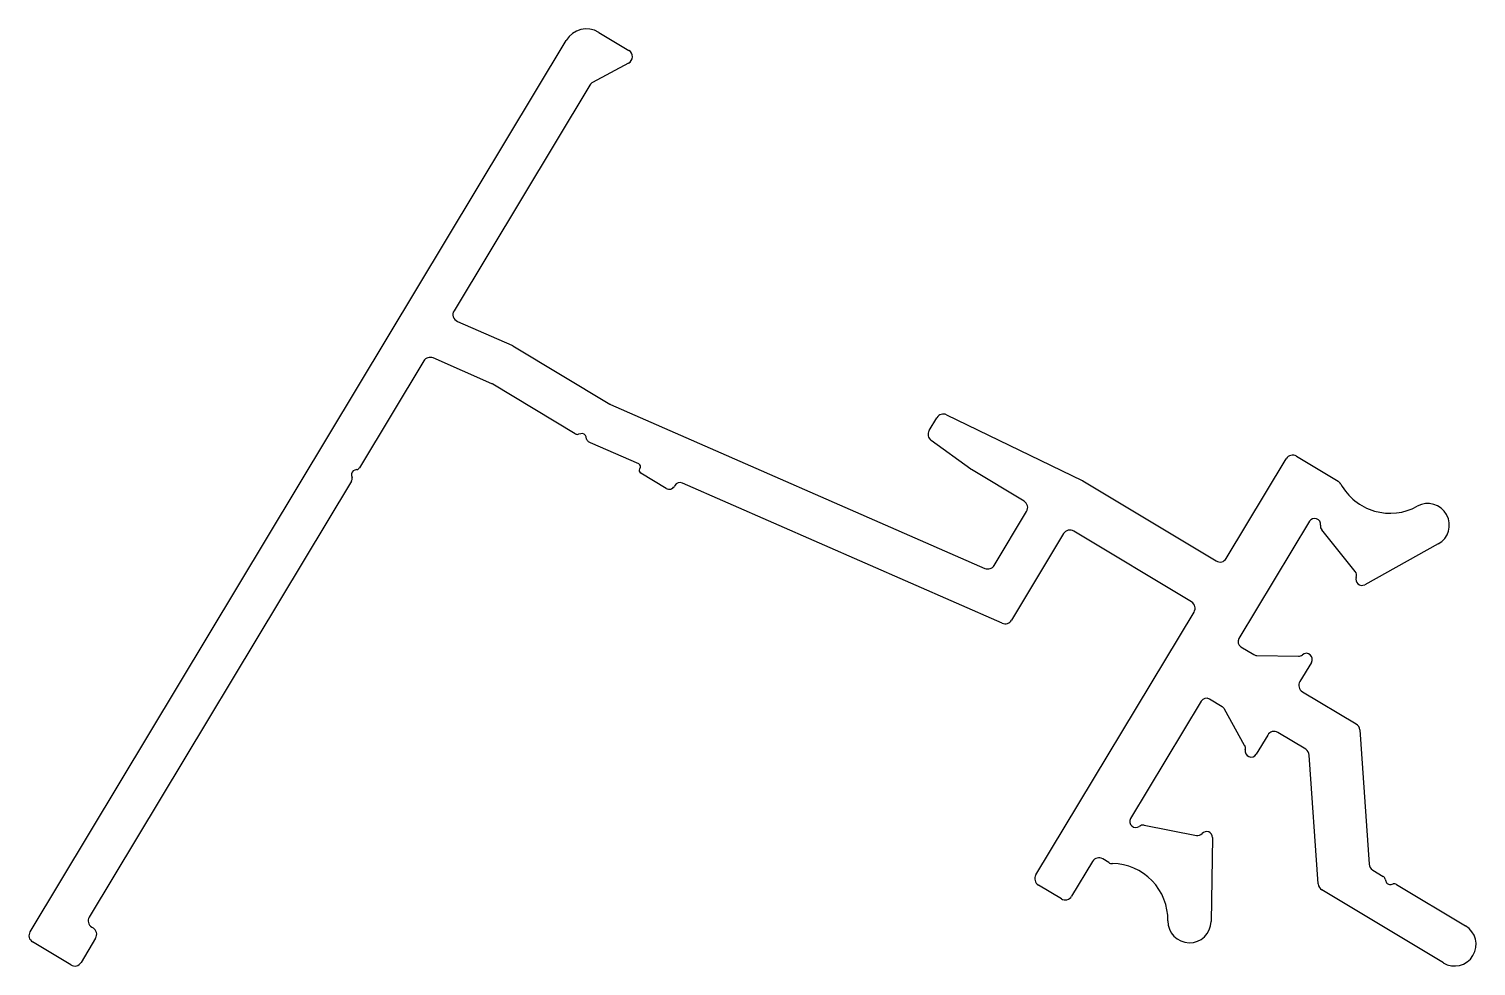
# Model space of a CAD drawing. Header units: inches. Extents: x -18.4 to 30.2, y 0.5 to 31.9.
import ezdxf

# ---------------------------------------------------------------- set-up
doc = ezdxf.new("R2010")
doc.units = ezdxf.units.IN
doc.header["$MEASUREMENT"] = 0
doc.layers.add('BEAD', color=152, linetype='Continuous')

msp = doc.modelspace()

# ---------------------------------------------------------------- linework, layer by layer
at = {"layer": 'BEAD', "color": 7, "lineweight": -2}
for p, q in [((0.716, 31.82), (1.721, 31.215)), ((-18.388, 1.616), (-0.382, 31.547)), ((1.71, 30.78), (0.506, 30.141)), ((0.409, 30.049), (-4.15, 22.47)), ((-4.036, 22.112), (-2.209, 21.312)), ((-2.18, 21.297), (1.078, 19.337)), ((-5.164, 20.785), (-7.325, 17.192)), ((-2.876, 20.021), (-4.849, 20.885)), ((-0.078, 18.341), (-2.847, 20.007)), ((1.107, 19.323), (13.674, 13.82)), ((12.388, 18.976), (16.948, 16.767)), ((11.806, 18.45), (12.064, 18.88)), ((0.104, 18.341), (0.035, 18.324)), ((0.303, 18.163), (0.286, 18.232)), ((0.433, 18.033), (0.371, 18.071)), ((2.052, 17.325), (0.433, 18.033)), ((13.203, 17.151), (11.873, 18.119)), ((21.782, 14.152), (23.796, 17.501)), ((24.139, 17.586), (25.538, 16.745)), ((-7.411, 17.134), (-7.48, 17.117)), ((-7.325, 17.192), (-7.319, 17.203)), ((2.084, 17.158), (2.097, 17.181)), ((2.975, 16.506), (2.118, 17.021)), ((14.993, 16.074), (13.222, 17.139)), ((-7.589, 16.753), (-16.398, 2.111)), ((-7.589, 16.936), (-7.572, 16.867)), ((3.267, 16.604), (3.249, 16.574)), ((14.26, 11.981), (3.519, 16.684)), ((16.968, 16.756), (21.439, 14.067)), ((13.989, 13.921), (15.078, 15.731)), ((20.614, 12.696), (16.665, 15.071)), ((24.576, 15.402), (22.204, 11.46)), ((26.115, 13.716), (24.988, 15.11)), ((16.322, 14.986), (14.575, 12.081)), ((28.9, 14.638), (26.431, 13.271)), ((15.39, 3.527), (20.699, 12.353)), ((22.273, 11.185), (22.706, 10.925)), ((22.807, 10.896), (24.207, 10.871)), ((24.642, 10.663), (24.256, 10.021)), ((20.941, 9.36), (18.57, 5.419)), ((21.649, 9.168), (21.216, 9.429)), ((24.342, 9.678), (26.146, 8.593)), ((22.4, 7.867), (21.722, 9.092)), ((24.451, 7.745), (23.517, 8.307)), ((26.267, 8.396), (26.58, 3.884)), ((23.174, 8.222), (22.788, 7.58)), ((24.872, 3.22), (24.571, 7.548)), ((19.021, 5.191), (20.78, 4.849)), ((21.322, 4.778), (21.271, 1.956)), ((17.29, 3.975), (16.588, 2.807)), ((17.835, 3.939), (17.633, 4.06)), ((26.7, 3.688), (27.051, 3.477)), ((16.245, 2.721), (15.476, 3.184)), ((29.072, 0.569), (24.992, 3.023)), ((27.119, 3.385), (27.136, 3.316)), ((27.318, 3.207), (27.386, 3.224)), ((27.5, 3.207), (29.819, 1.811)), ((-16.313, 1.768), (-16.27, 1.742)), ((-17.017, 0.5), (-18.303, 1.273)), ((-16.184, 1.399), (-16.674, 0.585))]:
    msp.add_line(p, q, dxfattribs=at)
for centre, radius, start, end in [((0.303, 31.135), 0.8, 58.97, 148.97), ((1.592, 31.001), 0.25, 297.97, 58.97), ((0.623, 29.92), 0.25, 117.97, 148.97), ((-3.936, 22.341), 0.25, 148.97, 246.3565), ((-4.95, 20.656), 0.25, 66.3565, 148.97), ((-2.309, 21.083), 0.25, 58.97, 66.3565), ((-2.976, 19.792), 0.25, 58.97, 66.3565), ((1.207, 19.552), 0.25, 238.97, 246.3565), ((12.279, 18.751), 0.25, 64.1494, 148.97), ((-0.001, 18.469), 0.15, 238.97, 283.97), ((0.14, 18.195), 0.15, 13.97, 103.97), ((0.448, 18.199), 0.15, 193.97, 238.97), ((12.02, 18.321), 0.25, 148.97, 233.97), ((24.011, 17.372), 0.25, 58.97, 148.97), ((-7.444, 16.972), 0.15, 103.97, 193.97), ((-7.448, 17.28), 0.15, 283.97, 328.97), ((2.012, 17.233), 0.1, 328.97, 66.3565), ((2.169, 17.107), 0.1, 148.97, 238.97), ((13.35, 17.354), 0.25, 233.97, 238.97), ((-7.718, 16.831), 0.15, 328.97, 13.97), ((3.078, 16.677), 0.2, 238.97, 328.97), ((3.438, 16.501), 0.2, 66.3565, 148.97), ((16.839, 16.542), 0.25, 58.97, 64.1494), ((25.409, 16.53), 0.25, 28.7273, 58.97), ((27.284, 17.558), 1.888, 208.7273, 298.97), ((14.864, 15.86), 0.25, 328.97, 58.97), ((28.549, 15.272), 0.725, 298.97, 118.97), ((16.536, 14.857), 0.25, 58.97, 148.97), ((24.747, 15.298), 0.2, 351.3172, 148.97), ((25.146, 15.238), 0.203, 171.3172, 218.97), ((21.568, 14.281), 0.25, 238.97, 328.97), ((13.775, 14.049), 0.25, 246.3565, 328.97), ((25.957, 13.589), 0.203, 339.2329, 38.97), ((26.334, 13.446), 0.2, 159.2329, 298.97), ((20.485, 12.481), 0.25, 328.97, 58.97), ((14.36, 12.21), 0.25, 246.3565, 328.97), ((22.376, 11.357), 0.2, 148.97, 238.97), ((22.811, 11.099), 0.203, 238.97, 268.97), ((24.211, 11.074), 0.203, 268.97, 310.2075), ((24.471, 10.766), 0.2, 328.97, 130.2075), ((24.471, 9.892), 0.25, 148.97, 238.97), ((21.113, 9.257), 0.2, 58.97, 148.97), ((21.544, 8.994), 0.203, 28.97, 58.97), ((23.388, 8.093), 0.25, 58.97, 148.97), ((26.017, 8.378), 0.25, 3.97, 58.97), ((22.223, 7.769), 0.203, 347.7325, 28.97), ((22.617, 7.683), 0.2, 167.7325, 328.97), ((24.322, 7.531), 0.25, 3.97, 58.97), ((18.742, 5.316), 0.2, 148.97, 306.6228), ((18.982, 4.992), 0.203, 78.97, 126.6228), ((20.819, 5.048), 0.203, 258.97, 318.7071), ((21.122, 4.782), 0.2, 358.97, 138.7071), ((17.504, 3.846), 0.25, 58.97, 148.97), ((17.964, 4.153), 0.25, 238.97, 269.2127), ((17.934, 2.016), 1.888, 358.97, 89.2127), ((15.604, 3.398), 0.25, 148.97, 238.97), ((26.829, 3.902), 0.25, 183.97, 238.97), ((26.973, 3.348), 0.15, 13.97, 58.97), ((25.121, 3.237), 0.25, 183.97, 238.97), ((27.282, 3.352), 0.15, 193.97, 283.97), ((27.423, 3.078), 0.15, 58.97, 103.97), ((16.373, 2.936), 0.25, 238.97, 328.97), ((-16.184, 1.982), 0.25, 148.97, 238.97), ((20.546, 1.969), 0.725, 178.97, 358.97), ((-18.174, 1.487), 0.25, 148.97, 238.97), ((-16.399, 1.528), 0.25, 328.97, 58.97), ((29.445, 1.19), 0.725, 238.97, 58.97), ((-16.888, 0.714), 0.25, 238.97, 328.97)]:
    msp.add_arc(centre, radius, start, end, dxfattribs=at)

doc.saveas('drawing.dxf')
